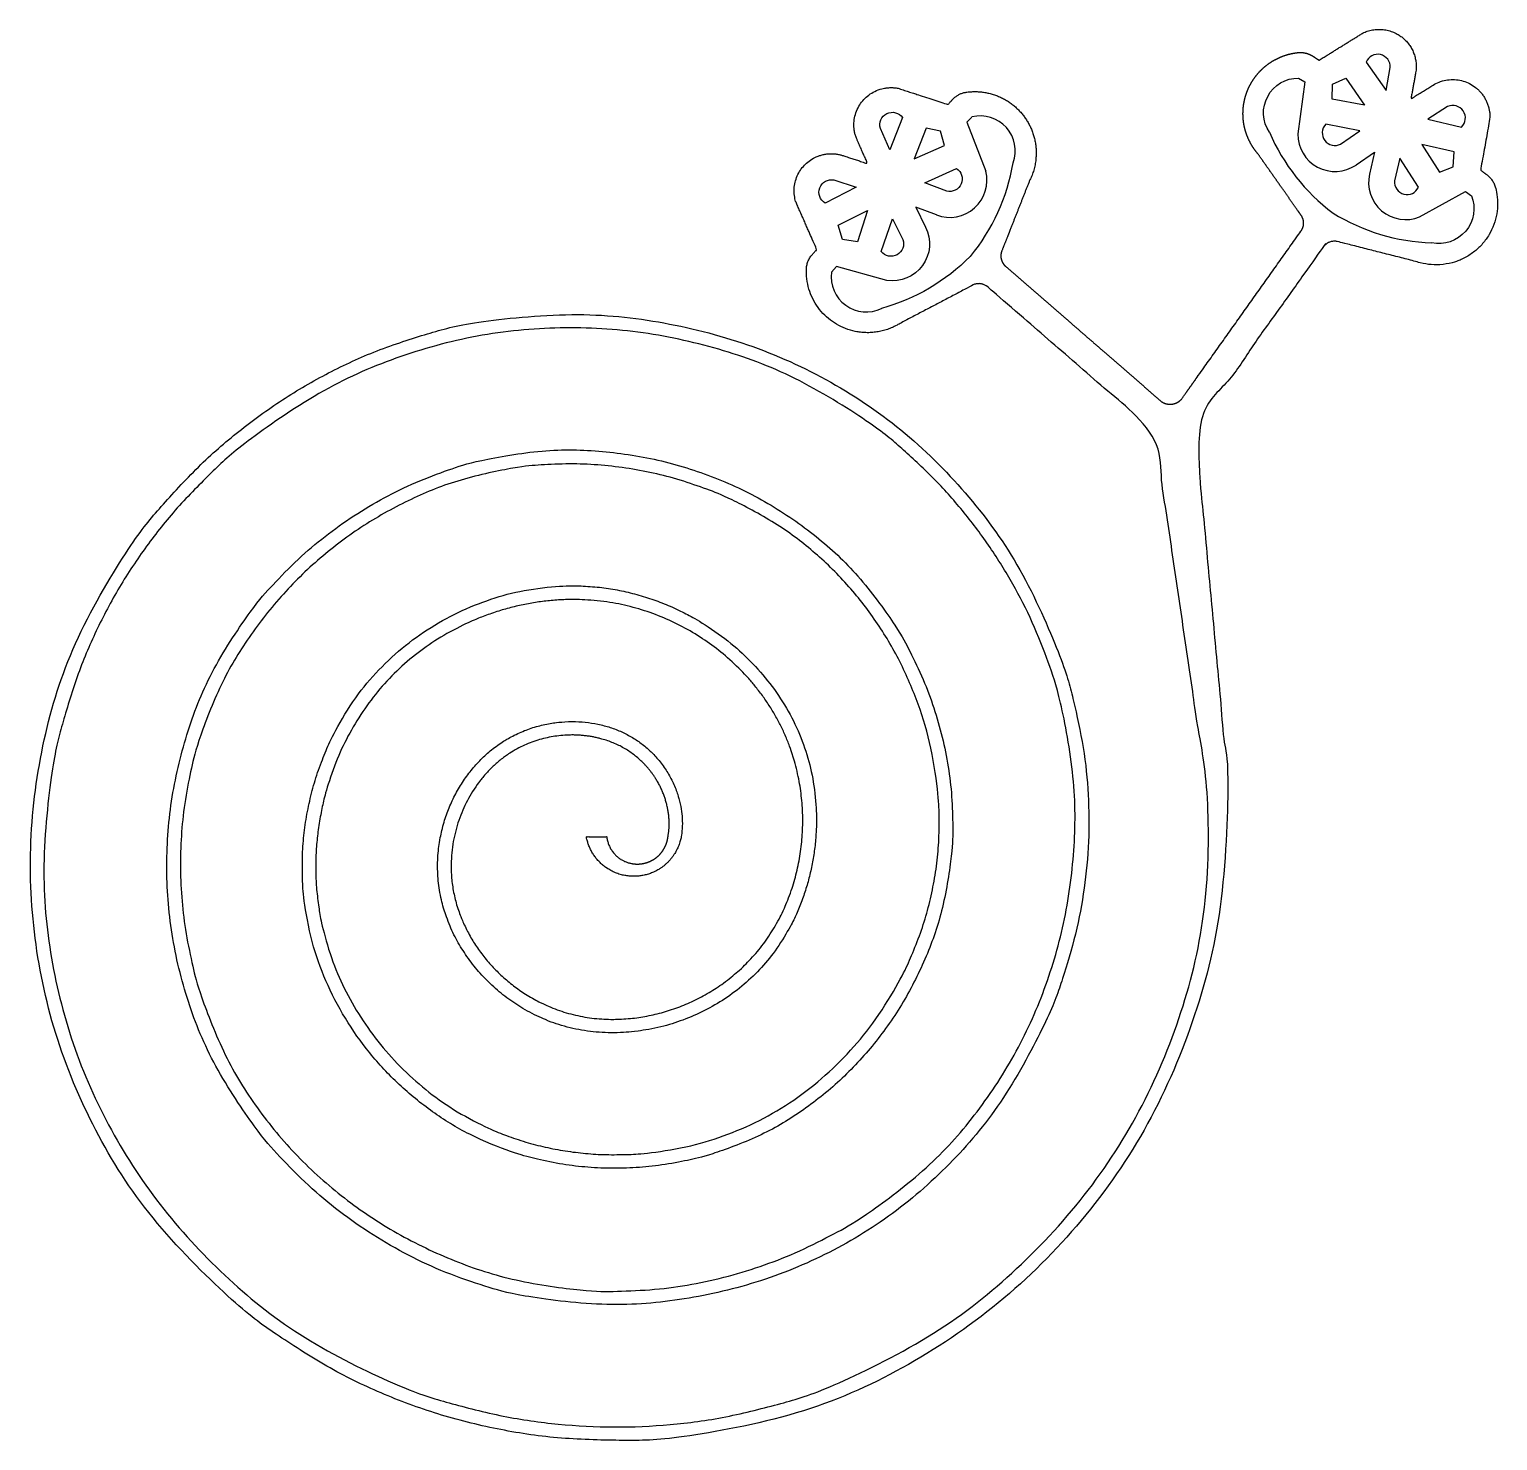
# Model space of a CAD drawing. Extents: x -7117 to 217883, y -155278 to 144722.
# Drawn here: x 89546 to 100326, y 91700 to 102060 of the extents above; entities that cross this region are included whole.
import ezdxf

# ---------------------------------------------------------------- set-up
doc = ezdxf.new("R2010")
doc.units = 13
doc.header["$MEASUREMENT"] = 0
doc.layers.add('2-light', color=80, linetype='Continuous')
doc.layers.add('3-dark', color=170, linetype='Continuous')

msp = doc.modelspace()

# ---------------------------------------------------------------- linework, layer by layer
at = {"layer": '2-light', "linetype": 'Continuous'}
msp.add_rational_spline([(94235, 96139, 80), (94224, 96017, 80), (94134, 95934, 80), (94012, 95933, 80), (93890, 95931, 80), (93798, 96012, 80), (93785, 96134, 80), (93735, 96134, 80), (93685, 96134, 80), (93635, 96134, 80), (93667, 95955, 80), (93808, 95839, 80), (93991, 95843, 80), (94173, 95847, 80), (94309, 95968, 80), (94334, 96149, 80), (94369, 96394, 86), (94245, 96695, 92), (93713, 97022, 104), (93314, 97029, 110), (92690, 96607, 121), (92487, 96180, 127), (92626, 95308, 139), (92975, 94888, 145), (93948, 94604, 156), (94550, 94759, 162), (95312, 95611, 174), (95445, 96295, 180), (94957, 97471, 191), (94339, 97932, 197), (93058, 98006, 208), (92441, 97752, 213), (91632, 96797, 222), (91453, 96104, 227), (91749, 94795, 237), (92225, 94196, 242), (93530, 93608, 251), (94344, 93630, 256), (95678, 94359, 266), (96180, 95063, 271), (96416, 96655, 280), (96142, 97527, 285), (94951, 98740, 295), (94044, 99064, 300), (92270, 98835, 309), (91423, 98280, 314), (90490, 96649, 324), (90418, 95589, 329), (91189, 93778, 338), (92028, 93048, 343), (94024, 92547, 353), (95160, 92785, 358), (96836, 94129, 367), (97354, 95223, 372), (97293, 97461, 382), (96712, 98578, 387), (94820, 99934, 396), (93529, 100154, 401), (91219, 99441, 411), (90228, 98512, 416), (89439, 96349, 425), (89474, 95207, 429), (90357, 93235, 437), (91202, 92417, 441), (93268, 91595, 449), (94477, 91597, 453), (96590, 92470, 461), (97481, 93338, 465), (98233, 95078, 472), (98362, 95813, 474), (98345, 96541, 477), (98265, 97408, 477), (98185, 98275, 477), (98105, 99142, 477), (98418, 99582, 477), (98731, 100022, 477), (99045, 100463, 477), (99069, 100497, 477), (99109, 100512, 477), (99151, 100502, 477), (99343, 100453, 477), (99536, 100405, 477), (99728, 100356, 477), (99889, 100301, 477), (100056, 100336, 477), (100181, 100452, 477), (100306, 100568, 477), (100354, 100731, 477), (100310, 100896, 477), (100301, 100936, 477), (100278, 100971, 477), (100244, 100995, 477), (100230, 101005, 477), (100215, 101016, 477), (100200, 101027, 477), (100223, 101153, 477), (100245, 101279, 477), (100268, 101405, 477), (100273, 101509, 477), (100224, 101601, 477), (100134, 101654, 477), (100044, 101707, 477), (99940, 101706, 477), (99851, 101651, 477), (99797, 101617, 477), (99743, 101584, 477), (99689, 101550, 477), (99700, 101613, 477), (99712, 101676, 477), (99723, 101738, 477), (99742, 101841, 477), (99705, 101939, 477), (99623, 102003, 477), (99540, 102067, 477), (99436, 102079, 477), (99341, 102036, 477), (99232, 101969, 477), (99123, 101901, 477), (99014, 101834, 477), (98999, 101844, 477), (98984, 101854, 477), (98969, 101864, 477), (98934, 101886, 477), (98894, 101895, 477), (98853, 101889, 477), (98684, 101869, 477), (98549, 101765, 477), (98487, 101606, 477), (98425, 101447, 477), (98453, 101279, 477), (98563, 101150, 477), (98670, 100998, 477), (98776, 100847, 477), (98883, 100695, 477), (98908, 100659, 477), (98908, 100615, 477), (98882, 100580, 477), (98590, 100168, 477), (98297, 99757, 477), (98004, 99345, 477), (97964, 99302, 477), (97906, 99295, 477), (97857, 99328, 477), (97476, 99659, 477), (97094, 99990, 477), (96713, 100321, 477), (96680, 100350, 477), (96669, 100392, 477), (96685, 100433, 477), (96753, 100605, 477), (96821, 100778, 477), (96889, 100950, 477), (96966, 101102, 477), (96954, 101272, 477), (96856, 101411, 477), (96758, 101551, 477), (96603, 101621, 477), (96434, 101600, 477), (96392, 101597, 477), (96355, 101579, 477), (96327, 101549, 477), (96314, 101535, 477), (96302, 101522, 477), (96289, 101509, 477), (96168, 101549, 477), (96046, 101588, 477), (95924, 101628, 477), (95822, 101648, 477), (95724, 101611, 477), (95659, 101530, 477), (95594, 101448, 477), (95580, 101344, 477), (95623, 101249, 477), (95649, 101191, 477), (95675, 101132, 477), (95701, 101074, 477), (95640, 101094, 477), (95580, 101114, 477), (95519, 101134, 477), (95420, 101167, 477), (95318, 101143, 477), (95243, 101070, 477), (95168, 100998, 477), (95142, 100896, 477), (95172, 100796, 477), (95224, 100679, 477), (95275, 100562, 477), (95327, 100445, 477), (95315, 100431, 477), (95303, 100417, 477), (95291, 100404, 477), (95264, 100372, 477), (95250, 100334, 477), (95251, 100292, 477), (95247, 100122, 477), (95332, 99974, 477), (95481, 99891, 477), (95630, 99808, 477), (95800, 99813, 477), (95943, 99905, 477), (96119, 99997, 477), (96295, 100089, 477), (96471, 100182, 477), (96508, 100202, 477), (96551, 100197, 477), (96583, 100169, 477), (96991, 99815, 477), (97399, 99461, 477), (97807, 99106, 477), (97933, 98245, 477), (98060, 97384, 477), (98186, 96522, 477), (98269, 95691, 474), (98082, 94842, 471), (97131, 93076, 464), (96158, 92295, 459), (93965, 91650, 451), (92761, 91789, 447), (90819, 92864, 439), (90093, 93790, 435), (89510, 95863, 426), (89655, 96995, 422), (90687, 98809, 414), (91566, 99480, 410), (93517, 100004, 401), (94577, 99855, 397), (96264, 98868, 389), (96881, 98038, 385), (97394, 96029, 376), (97112, 94837, 371), (95724, 93178, 361), (94640, 92730, 356), (92577, 92880, 346), (91625, 93471, 341), (90591, 95152, 331), (90518, 96218, 326), (91243, 97952, 316), (92026, 98599, 311), (93764, 99002, 301), (94696, 98757, 296), (95967, 97643, 286), (96292, 96792, 281), (96137, 95204, 271), (95664, 94487, 266), (94365, 93734, 256), (93559, 93704, 252), (92277, 94283, 242), (91815, 94880, 237), (91558, 96167, 227), (91761, 96839, 222), (92594, 97727, 212), (93210, 97935, 207), (94323, 97785, 197), (94807, 97434, 192), (95333, 96434, 181), (95258, 95767, 175), (94591, 94899, 163), (94025, 94715, 157), (93089, 94932, 146), (92742, 95316, 140), (92581, 96127, 128), (92762, 96530, 122), (93330, 96927, 110), (93695, 96920, 104), (94171, 96622, 92), (94274, 96351, 86), (94235, 96139, 80)], [1, 0.827300146143, 0.827300146143, 1, 0.827300146143, 0.827300146143, 1, 1, 1, 1, 0.840464251432, 0.840464251432, 1, 0.840464251432, 0.840464251432, 1, 1, 1, 1, 1, 1, 1, 1, 1, 1, 1, 1, 1, 1, 1, 1, 1, 1, 1, 1, 1, 1, 1, 1, 1, 1, 1, 1, 1, 1, 1, 1, 1, 1, 1, 1, 1, 1, 1, 1, 1, 1, 1, 1, 1, 1, 1, 1, 1, 1, 1, 1, 1, 1, 1, 1, 1, 1, 1, 1, 1, 1, 0.883761724568, 0.883761724568, 1, 1, 1, 1, 0.905240118368, 0.905240118368, 1, 0.905240118368, 0.905240118368, 1, 0.956556696277, 0.956556696277, 1, 1, 1, 1, 1, 1, 1, 0.903370175671, 0.903370175671, 1, 0.903370175671, 0.903370175671, 1, 1, 1, 1, 1, 1, 1, 0.903370175672, 0.903370175672, 1, 0.903370175672, 0.903370175672, 1, 1, 1, 1, 1, 1, 1, 0.956556696285, 0.956556696285, 1, 0.905240118367, 0.905240118367, 1, 0.905240118367, 0.905240118367, 1, 1, 1, 1, 0.877704799705, 0.877704799705, 1, 1, 1, 1, 0.837847008181, 0.837847008181, 1, 1, 1, 1, 0.877704799705, 0.877704799705, 1, 1, 1, 1, 0.905240118367, 0.905240118367, 1, 0.905240118367, 0.905240118367, 1, 0.956556696285, 0.956556696285, 1, 1, 1, 1, 1, 1, 1, 0.903370175672, 0.903370175672, 1, 0.903370175672, 0.903370175672, 1, 1, 1, 1, 1, 1, 1, 0.903370175671, 0.903370175671, 1, 0.903370175671, 0.903370175671, 1, 1, 1, 1, 1, 1, 1, 0.956556696277, 0.956556696277, 1, 0.905240118368, 0.905240118368, 1, 0.905240118368, 0.905240118368, 1, 1, 1, 1, 0.883761724568, 0.883761724568, 1, 1, 1, 1, 1, 1, 1, 1, 1, 1, 1, 1, 1, 1, 1, 1, 1, 1, 1, 1, 1, 1, 1, 1, 1, 1, 1, 1, 1, 1, 1, 1, 1, 1, 1, 1, 1, 1, 1, 1, 1, 1, 1, 1, 1, 1, 1, 1, 1, 1, 1, 1, 1, 1, 1, 1, 1, 1, 1, 1, 1, 1], degree=3, knots=[0, 0, 0, 0, 1.472624, 1.472624, 1.472624, 2.945249, 2.945249, 2.945249, 3.945249, 3.945249, 3.945249, 5.358071, 5.358071, 5.358071, 6.770893, 6.770893, 6.770893, 7.882478, 7.882478, 8.994063, 8.994063, 10.105648, 10.105648, 11.217233, 11.217233, 12.328818, 12.328818, 13.440403, 13.440403, 14.551988, 14.551988, 15.471993, 15.471993, 16.391997, 16.391997, 17.312002, 17.312002, 18.232007, 18.232007, 19.152012, 19.152012, 20.072016, 20.072016, 20.992021, 20.992021, 21.912026, 21.912026, 22.832031, 22.832031, 23.752035, 23.752035, 24.67204, 24.67204, 25.592045, 25.592045, 26.51205, 26.51205, 27.432054, 27.432054, 28.352059, 28.352059, 29.121842, 29.121842, 29.891625, 29.891625, 30.661409, 30.661409, 31.431192, 31.431192, 31.903634, 31.903634, 31.903634, 32.903634, 32.903634, 32.903634, 33.903634, 33.903634, 33.903634, 35.102546, 35.102546, 35.102546, 36.102546, 36.102546, 36.102546, 37.181957, 37.181957, 37.181957, 38.261367, 38.261367, 38.261367, 38.987372, 38.987372, 38.987372, 39.987372, 39.987372, 39.987372, 40.987372, 40.987372, 40.987372, 42.077649, 42.077649, 42.077649, 43.167927, 43.167927, 43.167927, 44.167927, 44.167927, 44.167927, 45.167927, 45.167927, 45.167927, 46.258205, 46.258205, 46.258205, 47.348483, 47.348483, 47.348483, 48.348483, 48.348483, 48.348483, 49.348483, 49.348483, 49.348483, 50.074487, 50.074487, 50.074487, 51.153898, 51.153898, 51.153898, 52.233308, 52.233308, 52.233308, 53.233308, 53.233308, 53.233308, 54.464058, 54.464058, 54.464058, 55.464058, 55.464058, 55.464058, 56.888933, 56.888933, 56.888933, 57.888933, 57.888933, 57.888933, 59.119683, 59.119683, 59.119683, 60.119683, 60.119683, 60.119683, 61.199093, 61.199093, 61.199093, 62.278504, 62.278504, 62.278504, 63.004508, 63.004508, 63.004508, 64.004508, 64.004508, 64.004508, 65.004508, 65.004508, 65.004508, 66.094786, 66.094786, 66.094786, 67.185064, 67.185064, 67.185064, 68.185064, 68.185064, 68.185064, 69.185064, 69.185064, 69.185064, 70.275342, 70.275342, 70.275342, 71.365619, 71.365619, 71.365619, 72.365619, 72.365619, 72.365619, 73.365619, 73.365619, 73.365619, 74.091624, 74.091624, 74.091624, 75.171034, 75.171034, 75.171034, 76.250445, 76.250445, 76.250445, 77.250445, 77.250445, 77.250445, 78.449357, 78.449357, 78.449357, 79.449357, 79.449357, 79.449357, 80.449357, 80.449357, 80.449357, 81.00653, 81.00653, 81.796655, 81.796655, 82.58678, 82.58678, 83.376905, 83.376905, 84.16703, 84.16703, 84.957155, 84.957155, 85.74728, 85.74728, 86.537405, 86.537405, 87.481946, 87.481946, 88.426487, 88.426487, 89.371029, 89.371029, 90.31557, 90.31557, 91.260111, 91.260111, 92.204653, 92.204653, 93.149194, 93.149194, 94.093735, 94.093735, 95.038277, 95.038277, 95.982818, 95.982818, 96.927359, 96.927359, 97.871901, 97.871901, 98.816442, 98.816442, 99.944051, 99.944051, 101.071661, 101.071661, 102.19927, 102.19927, 103.326879, 103.326879, 104.454489, 104.454489, 105.582098, 105.582098, 105.582098, 105.582098], dxfattribs=at)
at = {"layer": '3-dark', "elevation": 477}
for points in [[(99537, 101780, 0.848912), (99360, 101820), (99360, 101820), (99506, 101612), (99537, 101780)], [(95794, 101333, -0.848912), (95957, 101413), (95957, 101413), (95864, 101177), (95794, 101333)], [(99958, 101493), (99813, 101402), (100060, 101343), (100060, 101343, 0.848912), (99958, 101493)], [(99064, 101364, 0.848912), (99173, 101218), (99173, 101218), (99313, 101315), (99064, 101364)], [(99744, 100901), (99608, 101114), (99569, 100948), (99569, 100948, 0.848912), (99744, 100901)], [(96352, 101040, -0.848912), (96281, 100873), (96281, 100873), (96121, 100934), (96352, 101040)], [(95453, 100955), (95615, 100901), (95389, 100785), (95389, 100785, -0.848912), (95453, 100955)], [(95800, 100430), (95882, 100670), (95959, 100517), (95959, 100517, -0.848912), (95800, 100430)]]:
    msp.add_lwpolyline(points, format="xyb", close=True, dxfattribs=at)
for points in [[(98650, 101305), (98650, 101305), (98650, 101305), (98650, 101305, -0.601891), (98864, 101703)], [(99286, 101065), (99286, 101065), (99421, 101158), (99385, 100998, 0.606437), (99753, 100684), (100089, 100871), (100133, 100839, -0.601891), (99841, 100494)], [(96206, 100698), (96206, 100698), (96053, 100756), (96126, 100609, -0.606437), (95842, 100217), (95472, 100320), (95436, 100278, 0.601891), (95802, 100012)], [(99117, 100712, 0.131859), (99841, 100494), (99841, 100494), (99841, 100494), (99841, 100494)], [(96454, 100394, -0.131859), (95802, 100012), (95802, 100012), (95802, 100012), (95802, 100012)]]:
    msp.add_lwpolyline(points, format="xyb", dxfattribs=at)
for points in [[(98864, 101703), (98864, 101703), (98910, 101674), (98859, 101293), (98859, 101293), (98859, 101293), (98859, 101293)], [(96466, 101417), (96466, 101417), (96428, 101378), (96568, 101020), (96568, 101020), (96568, 101020), (96568, 101020)]]:
    msp.add_lwpolyline(points, dxfattribs=at)
for points in [[(99348, 101503), (99110, 101547), (99112, 101657), (99211, 101703)], [(96043, 101109), (96264, 101207), (96236, 101314), (96129, 101335)], [(99770, 101216), (99898, 101011), (99999, 101052), (100006, 101162)], [(95700, 100730), (95625, 100501), (95516, 100517), (95484, 100622)]]:
    msp.add_lwpolyline(points, close=True, dxfattribs=at)
at = {"layer": '3-dark'}
for centre, radius, start, end in [((96528, 101169, 477), 256, 339.7918, 103.9652), ((99992, 101881, 477), 1460, 203.2267, 233.1828), ((99132, 101290, 477), 273, 179.4365, 304.3731), ((96303, 100953, 477), 273, 249.2386, 14.1753), ((95329, 101324, 477), 1460, 320.4289, 350.3851)]:
    msp.add_arc(centre, radius, start, end, dxfattribs=at)

doc.saveas('drawing.dxf')
